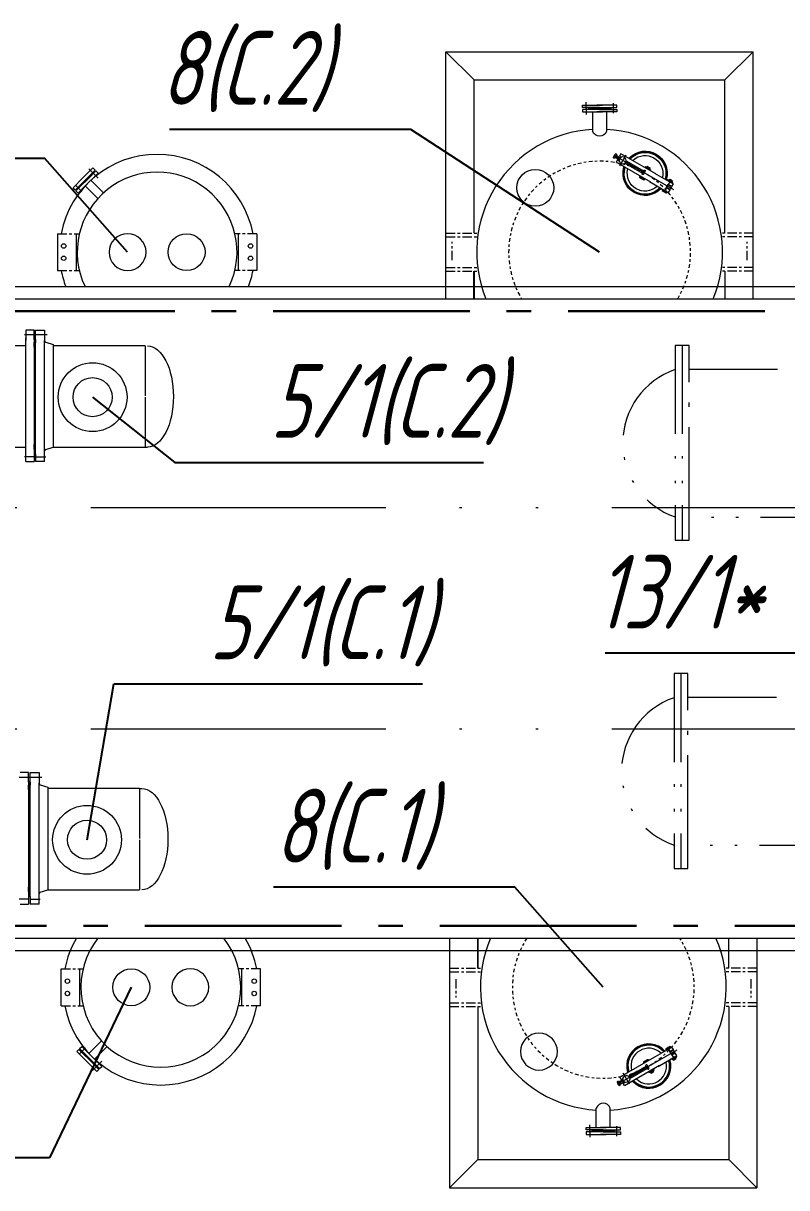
# Model space of a CAD drawing. Header units: millimetres. Extents: x -14296 to 10264, y -13087 to -5602.
# Drawn here: x -1518.75 to -1487.7, y -12945.03 to -12897.67 of the extents above; entities that cross this region are included whole.
import ezdxf
from ezdxf import colors
from ezdxf.entities.mleader import LeaderData, LeaderLine
from ezdxf.math import Vec2, Vec3

# ---------------------------------------------------------------- set-up
doc = ezdxf.new("R2010")
doc.units = ezdxf.units.MM
for name, pattern in [('ACAD_ISO12W100', [21, 12, -3, 0, -3, 0, -3]), ('CENTER2', [1.125, 0.75, -0.125, 0.125, -0.125]), ('gost6', [12, 8, -1.5, 1, -1.5]), ('K5LT_BASIC', [0])]:
    doc.linetypes.add(name, pattern=pattern)
for name, color, linetype, lineweight in [('Заземление (Сущ)', 6, 'gost6', 25), ('Линия выноска', 137, 'Continuous', 25), ('Строительный', 251, 'Continuous', 13), ('Технологическое', 156, 'Continuous', 18)]:
    doc.layers.add(name, color=color, linetype=linetype, lineweight=lineweight)
doc.layers.add('орудован', color=7, linetype='Continuous')
doc.styles.add('Simplex', font='simplex.shx', dxfattribs={"width": 0.7, "oblique": 15})
doc.linetypes.add('ограждение1', pattern='A,0.25,-0.1,[133,ltypeshp.shx,S=0.1,R=0,X=-0.1,Y=0],-0.1,1', length=1.45)

# ---------------------------------------------------------------- blocks, each defined once
blk = doc.blocks.new('A$C6D8F15C8')
at = {"linetype": 'Continuous'}
blk.add_circle((0, 0), 1.5, dxfattribs=at)
blk = doc.blocks.new('_None')

msp = doc.modelspace()

# ---------------------------------------------------------------- linework, layer by layer
at = {"layer": 'Заземление (Сущ)', "lineweight": 30}
for p, q in [((-1544.59225, -12909.37681), (-1440.97736, -12909.37681)), ((-1597.80741, -12934.37681), (-1440.97736, -12934.37681))]:
    msp.add_line(p, q, dxfattribs=at)
at = {"layer": 'орудован', "color": 4}
msp.add_line((-1500.40741, -12908.87681), (-1500.40741, -12907.75304), dxfattribs=at)
at = {"layer": 'Строительный'}
for p, q in [((-1501.55741, -12908.87681), (-1501.55741, -12898.82804)), ((-1501.55741, -12898.82804), (-1489.05741, -12898.82804)), ((-1501.55741, -12898.82804), (-1500.40741, -12899.97804)), ((-1490.20741, -12899.97804), (-1489.05741, -12898.82804)), ((-1489.05741, -12908.87681), (-1489.05741, -12898.82804)), ((-1500.40741, -12906.20304), (-1500.40741, -12899.97804)), ((-1500.40741, -12899.97804), (-1490.20741, -12899.97804)), ((-1490.20741, -12906.20304), (-1490.20741, -12899.97804)), ((-1500.40741, -12907.75304), (-1500.40741, -12908.87681)), ((-1490.20741, -12907.75304), (-1490.20741, -12908.87681)), ((-1501.40767, -12934.87681), (-1501.40767, -12945.02681)), ((-1500.25767, -12934.87681), (-1500.25767, -12936.10181)), ((-1500.25767, -12936.10181), (-1500.25767, -12934.87681)), ((-1490.05767, -12936.10181), (-1490.05767, -12934.87681)), ((-1488.90767, -12934.87681), (-1488.90767, -12945.02681)), ((-1500.25767, -12937.65181), (-1500.25767, -12943.87681)), ((-1490.05767, -12937.65181), (-1490.05767, -12943.87681)), ((-1501.40767, -12945.02681), (-1500.25767, -12943.87681)), ((-1500.25767, -12943.87681), (-1490.05767, -12943.87681)), ((-1490.05767, -12943.87681), (-1488.90767, -12945.02681)), ((-1501.40767, -12945.02681), (-1488.90767, -12945.02681))]:
    msp.add_line(p, q, dxfattribs=at)
at = {"layer": 'Строительный', "linetype": 'ограждение1', "ltscale": 3}
for p, q in [((-1545.59225, -12908.37681), (-1455.80741, -12908.37681)), ((-1597.30741, -12935.37681), (-1455.80741, -12935.37681))]:
    msp.add_line(p, q, dxfattribs=at)
at = {"layer": 'Строительный', "ltscale": 0.3}
for p, q in [((-1545.09225, -12908.87681), (-1456.30741, -12908.87681)), ((-1597.30741, -12934.87681), (-1456.30741, -12934.87681))]:
    msp.add_line(p, q, dxfattribs=at)
at = {"layer": 'Строительный', "color": 0, "linetype": 'ACAD_ISO12W100'}
for p, q in [((-1419.20741, -12917.37681), (-1779.40741, -12917.37681)), ((-1419.20741, -12926.37681), (-1779.40741, -12926.37681))]:
    msp.add_line(p, q, dxfattribs=at)
at = {"layer": 'Технологическое', "ltscale": 0.3}
for p, q in [((-1516.32249, -12903.96296), (-1515.9159, -12903.55637)), ((-1516.09066, -12903.59375), (-1515.71199, -12903.97241)), ((-1516.03611, -12903.84629), (-1515.83105, -12903.64123)), ((-1515.94419, -12903.82507), (-1515.79569, -12903.67658)), ((-1515.83105, -12903.64123), (-1515.9159, -12903.55637)), ((-1515.79569, -12903.67658), (-1515.71084, -12903.76143)), ((-1516.32249, -12903.96296), (-1516.72907, -12904.36955)), ((-1516.03611, -12903.84629), (-1516.64422, -12904.4544)), ((-1515.94764, -12903.82852), (-1516.60887, -12904.48975)), ((-1516.0149, -12903.8675), (-1516.45684, -12904.30944)), ((-1516.23056, -12904.28116), (-1515.71084, -12903.76143)), ((-1516.0149, -12903.8675), (-1516.03611, -12903.84629)), ((-1516.0149, -12903.8675), (-1515.97601, -12903.82861)), ((-1515.48958, -12904.56959), (-1516.00429, -12904.05488)), ((-1515.94764, -12903.82852), (-1515.97601, -12903.82861)), ((-1515.94764, -12903.82852), (-1515.94419, -12903.82507)), ((-1516.64422, -12904.4544), (-1516.72907, -12904.36955)), ((-1516.63199, -12904.2545), (-1516.37435, -12904.51214)), ((-1516.60887, -12904.48975), (-1516.52401, -12904.57461)), ((-1516.23056, -12904.28116), (-1516.52401, -12904.57461)), ((-1516.45692, -12904.33781), (-1516.45684, -12904.30944)), ((-1516.41795, -12904.27055), (-1516.43916, -12904.24934)), ((-1515.71585, -12904.79587), (-1516.23056, -12904.28116)), ((-1515.56612, -12939.05898), (-1516.08083, -12939.57369)), ((-1516.49448, -12939.40045), (-1516.57934, -12939.4853)), ((-1516.17275, -12939.89189), (-1516.57934, -12939.4853)), ((-1515.88637, -12940.00856), (-1516.49448, -12939.40045)), ((-1516.48225, -12939.60035), (-1516.22461, -12939.34271)), ((-1516.45913, -12939.3651), (-1516.37428, -12939.28024)), ((-1515.7979, -12940.02633), (-1516.45913, -12939.3651)), ((-1516.08083, -12939.57369), (-1516.37428, -12939.28024)), ((-1516.30719, -12939.51704), (-1516.3071, -12939.54541)), ((-1515.86516, -12939.98735), (-1516.3071, -12939.54541)), ((-1516.26821, -12939.5843), (-1516.28942, -12939.60551)), ((-1516.08083, -12939.57369), (-1515.5611, -12940.09342)), ((-1515.33984, -12939.28526), (-1515.85455, -12939.79997)), ((-1516.17275, -12939.89189), (-1515.76616, -12940.29848)), ((-1515.94092, -12940.2611), (-1515.56226, -12939.88244)), ((-1515.86516, -12939.98735), (-1515.88637, -12940.00856)), ((-1515.88637, -12940.00856), (-1515.68131, -12940.21362)), ((-1515.86516, -12939.98735), (-1515.82627, -12940.02624)), ((-1515.7979, -12940.02633), (-1515.82627, -12940.02624)), ((-1515.7979, -12940.02633), (-1515.79445, -12940.02978)), ((-1515.79445, -12940.02978), (-1515.64596, -12940.17827)), ((-1515.64596, -12940.17827), (-1515.5611, -12940.09342)), ((-1515.68131, -12940.21362), (-1515.76616, -12940.29848))]:
    msp.add_line(p, q, dxfattribs=at)
at = {"layer": 'Технологическое', "linetype": 'CENTER2', "ltscale": 0.5}
for p, q in [((-1517.35741, -12906.22804), (-1516.46968, -12906.22804)), ((-1509.25741, -12906.22804), (-1510.14513, -12906.22804)), ((-1501.55741, -12907.75304), (-1501.55741, -12906.20304)), ((-1501.55741, -12906.20304), (-1500.24698, -12906.20304)), ((-1501.55741, -12906.35304), (-1500.24698, -12906.35304)), ((-1501.30741, -12907.30434), (-1501.30741, -12906.56325)), ((-1489.05741, -12906.20304), (-1490.36783, -12906.20304)), ((-1489.05741, -12906.35304), (-1490.36783, -12906.35304)), ((-1489.30741, -12907.30434), (-1489.30741, -12906.56325)), ((-1489.05741, -12907.75304), (-1489.05741, -12906.20304)), ((-1517.35741, -12907.72804), (-1516.46968, -12907.72804)), ((-1509.25741, -12907.72804), (-1510.14513, -12907.72804)), ((-1501.55741, -12907.60304), (-1500.24698, -12907.60304)), ((-1501.55741, -12907.75304), (-1500.24698, -12907.75304)), ((-1489.05741, -12907.60304), (-1490.36783, -12907.60304)), ((-1489.05741, -12907.75304), (-1490.36783, -12907.75304)), ((-1517.20767, -12936.12681), (-1516.31995, -12936.12681)), ((-1509.10767, -12936.12681), (-1509.99539, -12936.12681)), ((-1501.40767, -12936.10181), (-1501.40767, -12937.65181)), ((-1501.40767, -12936.10181), (-1500.09724, -12936.10181)), ((-1501.40767, -12936.25181), (-1500.09724, -12936.25181)), ((-1488.90767, -12936.10181), (-1490.2181, -12936.10181)), ((-1488.90767, -12936.25181), (-1490.2181, -12936.25181)), ((-1488.90767, -12936.10181), (-1488.90767, -12937.65181)), ((-1501.15767, -12936.55051), (-1501.15767, -12937.29161)), ((-1489.15767, -12936.55051), (-1489.15767, -12937.29161)), ((-1517.20767, -12937.62681), (-1516.31995, -12937.62681)), ((-1509.10767, -12937.62681), (-1509.99539, -12937.62681)), ((-1501.40767, -12937.50181), (-1500.09724, -12937.50181)), ((-1501.40767, -12937.65181), (-1500.09724, -12937.65181)), ((-1488.90767, -12937.50181), (-1490.2181, -12937.50181)), ((-1488.90767, -12937.65181), (-1490.2181, -12937.65181))]:
    msp.add_line(p, q, dxfattribs=at)
at = {"layer": 'Технологическое'}
for p, q in [((-1517.35741, -12906.22804), (-1517.35741, -12907.72804)), ((-1516.60008, -12906.22804), (-1516.60008, -12907.72804)), ((-1510.01474, -12906.22804), (-1510.01474, -12907.72804)), ((-1509.25741, -12906.22804), (-1509.25741, -12907.72804)), ((-1517.20767, -12937.62681), (-1517.20767, -12936.12681)), ((-1516.45034, -12937.62681), (-1516.45034, -12936.12681)), ((-1509.865, -12937.62681), (-1509.865, -12936.12681)), ((-1509.10767, -12937.62681), (-1509.10767, -12936.12681))]:
    msp.add_line(p, q, dxfattribs=at)
at = {"layer": 'Технологическое', "linetype": 'K5LT_BASIC'}
for p, q in [((-1517.77498, -12910.34681), (-1518.69574, -12910.34681)), ((-1518.31248, -12910.14681), (-1518.65248, -12910.14681)), ((-1518.65248, -12910.14681), (-1518.65248, -12910.57043)), ((-1518.31248, -12910.53681), (-1518.31248, -12910.14681)), ((-1518.25248, -12910.14681), (-1517.88248, -12910.14681)), ((-1518.25248, -12910.46181), (-1518.25248, -12910.14681)), ((-1517.88248, -12910.14681), (-1517.88248, -12910.57043)), ((-1518.65248, -12910.79181), (-1537.91264, -12910.79181)), ((-1518.65248, -12915.49681), (-1518.65248, -12910.46181)), ((-1518.28248, -12910.53681), (-1518.31248, -12910.53681)), ((-1518.31248, -12910.53681), (-1518.31248, -12915.49681)), ((-1518.31248, -12910.83728), (-1518.31248, -12910.65681)), ((-1518.28248, -12910.65681), (-1518.31248, -12910.65681)), ((-1518.28248, -12910.49181), (-1518.25248, -12910.46181)), ((-1518.28248, -12910.65681), (-1518.28248, -12910.49181)), ((-1518.28248, -12912.82181), (-1518.28248, -12910.65681)), ((-1518.25248, -12915.18181), (-1518.25248, -12910.46181)), ((-1518.25248, -12910.83728), (-1518.25248, -12910.53681)), ((-1518.25248, -12910.53681), (-1518.25248, -12910.66281)), ((-1517.88248, -12915.49681), (-1517.88248, -12910.57043)), ((-1517.83347, -12910.63721), (-1517.53248, -12910.73181)), ((-1517.53248, -12910.73181), (-1517.53248, -12914.91181)), ((-1517.53248, -12910.76181), (-1517.53248, -12914.88181)), ((-1513.79248, -12910.79181), (-1517.53248, -12910.79181)), ((-1517.53248, -12910.79181), (-1517.53248, -12912.82681)), ((-1513.79248, -12910.79181), (-1513.79248, -12912.82681)), ((-1518.28248, -12910.83728), (-1518.31248, -12910.83728)), ((-1518.28248, -12912.82181), (-1518.28248, -12915.15181)), ((-1517.53248, -12912.87681), (-1517.53248, -12914.91181)), ((-1513.79248, -12912.87681), (-1513.79248, -12914.91181)), ((-1537.91264, -12914.91181), (-1518.65248, -12914.91181)), ((-1518.31248, -12914.98681), (-1518.31248, -12914.80634)), ((-1517.83347, -12915.00641), (-1517.53248, -12914.91181)), ((-1517.53248, -12914.91181), (-1513.79248, -12914.91181)), ((-1513.79248, -12914.91181), (-1513.70248, -12914.91181)), ((-1518.28169, -12915.29681), (-1518.69574, -12915.29681)), ((-1518.65248, -12915.49681), (-1518.31248, -12915.49681)), ((-1518.31248, -12915.10681), (-1518.28248, -12915.10681)), ((-1518.28248, -12915.15181), (-1518.25248, -12915.18181)), ((-1518.25327, -12915.29681), (-1517.83922, -12915.29681)), ((-1518.25248, -12915.18181), (-1518.25248, -12915.49681)), ((-1517.88248, -12915.49681), (-1518.25248, -12915.49681)), ((-1517.99991, -12928.34681), (-1518.92066, -12928.34681)), ((-1518.53741, -12928.14681), (-1518.87741, -12928.14681)), ((-1518.53741, -12928.53681), (-1518.53741, -12928.14681)), ((-1518.47741, -12928.14681), (-1518.10741, -12928.14681)), ((-1518.47741, -12928.46181), (-1518.47741, -12928.14681)), ((-1518.10741, -12928.14681), (-1518.10741, -12928.57043)), ((-1518.50741, -12928.53681), (-1518.53741, -12928.53681)), ((-1518.53741, -12928.53681), (-1518.53741, -12933.49681)), ((-1518.53741, -12928.83728), (-1518.53741, -12928.65681)), ((-1518.50741, -12928.65681), (-1518.53741, -12928.65681)), ((-1518.50741, -12928.49181), (-1518.47741, -12928.46181)), ((-1518.50741, -12928.65681), (-1518.50741, -12928.49181)), ((-1518.50741, -12930.82181), (-1518.50741, -12928.65681)), ((-1518.47741, -12933.18181), (-1518.47741, -12928.46181)), ((-1518.47741, -12928.83728), (-1518.47741, -12928.53681)), ((-1518.47741, -12928.53681), (-1518.47741, -12928.66281)), ((-1518.10741, -12933.49681), (-1518.10741, -12928.57043)), ((-1518.05839, -12928.63721), (-1517.75741, -12928.73181)), ((-1517.75741, -12928.73181), (-1517.75741, -12932.91181)), ((-1517.75741, -12928.76181), (-1517.75741, -12932.88181)), ((-1514.01741, -12928.79181), (-1517.75741, -12928.79181)), ((-1517.75741, -12928.79181), (-1517.75741, -12930.82681)), ((-1514.01741, -12928.79181), (-1513.92741, -12928.79181)), ((-1514.01741, -12928.79181), (-1514.01741, -12930.82681)), ((-1518.50741, -12928.83728), (-1518.53741, -12928.83728)), ((-1518.50741, -12930.82181), (-1518.50741, -12933.15181)), ((-1517.75741, -12930.87681), (-1517.75741, -12932.91181)), ((-1514.01741, -12930.87681), (-1514.01741, -12932.91181)), ((-1518.53741, -12932.98681), (-1518.53741, -12932.80634)), ((-1518.05839, -12933.00641), (-1517.75741, -12932.91181)), ((-1517.75741, -12932.91181), (-1514.01741, -12932.91181)), ((-1518.50662, -12933.29681), (-1518.92066, -12933.29681)), ((-1518.87741, -12933.49681), (-1518.53741, -12933.49681)), ((-1518.53741, -12933.10681), (-1518.50741, -12933.10681)), ((-1518.50741, -12933.15181), (-1518.47741, -12933.18181)), ((-1518.4782, -12933.29681), (-1518.06415, -12933.29681)), ((-1518.47741, -12933.18181), (-1518.47741, -12933.49681)), ((-1518.10741, -12933.49681), (-1518.47741, -12933.49681))]:
    msp.add_line(p, q, dxfattribs=at)
at = {"layer": 'Технологическое', "linetype": 'ACAD_ISO12W100', "ltscale": 0.3}
for p, q in [((-1491.94999, -12910.77334), (-1491.94999, -12918.69453)), ((-1491.99781, -12924.12063), (-1491.99781, -12932.04182))]:
    msp.add_line(p, q, dxfattribs=at)
at = {"layer": 'Технологическое', "linetype": 'Continuous'}
for points in [[(-1496.00801, -12901.09537), (-1496.00801, -12900.99706), (-1495.19658, -12900.99706)], [(-1495.30741, -12901.09537), (-1496.00801, -12901.09537)], [(-1496.00801, -12901.17689), (-1496.00801, -12901.27517), (-1495.4308, -12901.27517)], [(-1495.30741, -12901.17689), (-1496.00801, -12901.17689)], [(-1496.00801, -12901.27517), (-1495.19658, -12901.27517)], [(-1495.85743, -12901.19362), (-1495.85743, -12900.88624)], [(-1495.85743, -12901.07862), (-1495.85743, -12901.38602)], [(-1495.78843, -12901.09537), (-1495.75913, -12901.12673), (-1495.2154, -12901.12673)], [(-1495.78843, -12901.17689), (-1495.75913, -12901.14555)], [(-1495.75913, -12901.12673), (-1495.75913, -12901.14555)], [(-1494.8578, -12901.14555), (-1495.75913, -12901.14555)], [(-1495.59394, -12901.27517), (-1495.59394, -12902.05941)], [(-1494.60891, -12901.09537), (-1494.60891, -12900.99706), (-1495.42035, -12900.99706)], [(-1494.60891, -12901.27517), (-1495.42035, -12901.27517)], [(-1494.82853, -12901.09537), (-1494.8578, -12901.12673), (-1495.40152, -12901.12673)], [(-1495.30741, -12901.09537), (-1494.60891, -12901.09537)], [(-1495.30741, -12901.17689), (-1494.60891, -12901.17689)], [(-1494.60891, -12901.17689), (-1494.60891, -12901.27517), (-1495.18613, -12901.27517)], [(-1495.02302, -12901.27517), (-1495.02302, -12902.05941)], [(-1494.8578, -12901.12673), (-1494.8578, -12901.14555)], [(-1494.82853, -12901.17689), (-1494.8578, -12901.14555)], [(-1494.75742, -12900.92386), (-1494.75742, -12901.33373)], [(-1495.30741, -12902.26645), (-1495.30741, -12902.26854)], [(-1494.61991, -12903.02233), (-1494.6889, -12903.14362), (-1494.69935, -12903.15404), (-1494.71399, -12903.15822), (-1494.73073, -12903.15404), (-1494.74118, -12903.14362), (-1494.74537, -12903.12898), (-1494.74118, -12903.11431)], [(-1494.74118, -12903.11431), (-1494.67008, -12902.99305)], [(-1494.73073, -12903.03906), (-1492.30899, -12904.43605)], [(-1494.50486, -12903.22727), (-1494.67845, -12903.12689)], [(-1494.67845, -12903.12689), (-1494.50486, -12903.22727)], [(-1494.67008, -12902.99305), (-1494.65963, -12902.98049), (-1494.64499, -12902.97632), (-1494.63036, -12902.98049), (-1494.61991, -12902.99305), (-1494.61572, -12903.00766), (-1494.61991, -12903.02233)], [(-1494.58434, -12903.22727), (-1494.64081, -12903.32135)], [(-1494.62825, -12903.03906), (-1494.45469, -12903.13943)], [(-1494.58434, -12903.22727), (-1494.50486, -12903.27326)], [(-1494.24344, -12903.03487), (-1494.50278, -12903.48239)], [(-1494.44005, -12902.97423), (-1494.49441, -12903.07042)], [(-1494.49441, -12903.07042), (-1494.41496, -12903.11641)], [(-1493.02631, -12903.79189), (-1494.44005, -12902.97423)], [(-1493.22499, -12904.13908), (-1494.64081, -12903.32135)], [(-1494.27901, -12903.35694), (-1493.57007, -12903.76682)], [(-1493.9193, -12903.56397), (-1494.27901, -12903.35694)], [(-1494.22881, -12903.27116), (-1493.51986, -12903.67896)], [(-1493.45921, -12903.69152), (-1493.52824, -12903.81284), (-1493.53869, -12903.82539), (-1493.55332, -12903.82748), (-1493.57007, -12903.82539), (-1493.58052, -12903.81284), (-1493.58471, -12903.79819), (-1493.58052, -12903.78352)], [(-1493.58052, -12903.78352), (-1493.50941, -12903.66226)], [(-1493.52824, -12903.81284), (-1493.45921, -12903.69152)], [(-1493.50941, -12903.66226), (-1493.49896, -12903.65181), (-1493.48433, -12903.64759), (-1493.46969, -12903.65181), (-1493.45921, -12903.66226), (-1493.45505, -12903.67686), (-1493.45921, -12903.69152)], [(-1493.45505, -12903.52001), (-1493.4655, -12903.53678)], [(-1493.45505, -12903.52001), (-1493.45087, -12903.51169)], [(-1493.23963, -12903.64553), (-1493.45505, -12903.52001)], [(-1493.38814, -12903.54724), (-1493.45087, -12903.51169), (-1493.23544, -12903.63714)], [(-1493.37765, -12903.49496), (-1493.40277, -12903.53884)], [(-1493.36513, -12903.49287), (-1493.37765, -12903.49496), (-1493.25637, -12903.56607)], [(-1493.3672, -12903.53678), (-1493.29821, -12903.57648)], [(-1493.36513, -12903.49287), (-1493.26056, -12903.55143)], [(-1493.31492, -12903.57858), (-1493.36094, -12903.55143), (-1493.36513, -12903.54515), (-1493.36513, -12903.53884), (-1493.35883, -12903.53467), (-1493.35049, -12903.53467), (-1493.30447, -12903.56188), (-1493.30028, -12903.56816), (-1493.30028, -12903.57439), (-1493.30655, -12903.58067), (-1493.31492, -12903.57858)], [(-1493.28146, -12903.60998), (-1493.25637, -12903.56607), (-1493.26056, -12903.55143)], [(-1493.23544, -12903.63714), (-1493.25008, -12903.66226)], [(-1493.67671, -12903.90065), (-1493.66626, -12903.8839)], [(-1493.45921, -12904.02614), (-1493.67671, -12903.90065)], [(-1493.66626, -12903.95293), (-1493.66834, -12903.94037), (-1493.6537, -12903.91322)], [(-1493.60353, -12903.97805), (-1493.66834, -12903.94037), (-1493.49685, -12904.04075)], [(-1493.66626, -12903.95293), (-1493.50941, -12904.04284)], [(-1493.50941, -12904.04284), (-1493.49685, -12904.04075), (-1493.48014, -12904.01357)], [(-1493.45921, -12904.02614), (-1493.44876, -12904.00938)], [(-1493.27727, -12904.10978), (-1492.51812, -12904.54689)], [(-1493.07652, -12903.76265), (-1492.31948, -12904.19969)], [(-1492.39058, -12904.02407), (-1492.69172, -12904.54897)], [(-1492.54743, -12904.04493), (-1492.55577, -12904.06379)], [(-1492.34038, -12904.18718), (-1492.32574, -12904.16206), (-1492.54113, -12904.03661), (-1492.54743, -12904.04493)], [(-1492.32993, -12904.17041), (-1492.54743, -12904.04493)], [(-1492.46795, -12904.02197), (-1492.49304, -12904.06379)], [(-1492.45539, -12904.01779), (-1492.46795, -12904.02197), (-1492.34875, -12904.09099)], [(-1492.45958, -12904.06166), (-1492.38847, -12904.1014)], [(-1492.45539, -12904.01779), (-1492.35083, -12904.07635)], [(-1492.40522, -12904.1035), (-1492.4512, -12904.07635), (-1492.45539, -12904.07216), (-1492.45539, -12904.06379), (-1492.44913, -12904.0596), (-1492.44075, -12904.0596), (-1492.39477, -12904.0868), (-1492.39058, -12904.09303), (-1492.39058, -12904.1014), (-1492.39684, -12904.10559), (-1492.40522, -12904.1035)], [(-1492.37176, -12904.1349), (-1492.34875, -12904.09099), (-1492.35083, -12904.07635)], [(-1492.32993, -12904.17041), (-1492.34038, -12904.18718)], [(-1492.76701, -12904.42558), (-1492.75656, -12904.40882)], [(-1492.54951, -12904.55106), (-1492.76701, -12904.42558)], [(-1492.744, -12904.43814), (-1492.76075, -12904.46529)], [(-1492.58715, -12904.56566), (-1492.76075, -12904.46529), (-1492.75656, -12904.47786)], [(-1492.75656, -12904.47786), (-1492.59971, -12904.56776)], [(-1492.59971, -12904.56776), (-1492.58715, -12904.56566), (-1492.57252, -12904.53852)], [(-1492.53279, -12904.25406), (-1492.5265, -12904.24155), (-1492.5976, -12904.36281), (-1492.51605, -12904.22482)], [(-1492.4575, -12904.44233), (-1492.5976, -12904.36281)], [(-1492.38847, -12904.32102), (-1492.44913, -12904.42558), (-1492.58715, -12904.34612)], [(-1492.54951, -12904.55106), (-1492.53906, -12904.53433)], [(-1492.38847, -12904.32102), (-1492.5265, -12904.24155)], [(-1492.52231, -12904.2332), (-1492.42612, -12904.28756), (-1492.42193, -12904.2792)], [(-1492.51812, -12904.38586), (-1492.52231, -12904.39421)], [(-1492.4575, -12904.44233), (-1492.51812, -12904.54689)], [(-1492.37802, -12904.30425), (-1492.51605, -12904.22482)], [(-1492.49722, -12904.40882), (-1492.50141, -12904.41719)], [(-1492.45331, -12904.27292), (-1492.4575, -12904.28129)], [(-1492.31948, -12904.19969), (-1492.37802, -12904.30425)], [(-1494.581, -12940.8158), (-1492.15926, -12939.4188)], [(-1493.12754, -12939.74508), (-1492.36839, -12939.30796)], [(-1492.92678, -12940.0922), (-1492.16974, -12939.65516)], [(-1492.39977, -12939.30379), (-1492.61727, -12939.42927)], [(-1492.61727, -12939.42927), (-1492.60682, -12939.44603)], [(-1492.43741, -12939.28919), (-1492.61101, -12939.38957), (-1492.60682, -12939.37699)], [(-1492.59426, -12939.41671), (-1492.61101, -12939.38957)], [(-1492.60682, -12939.37699), (-1492.44997, -12939.28709)], [(-1492.24084, -12939.83078), (-1492.54198, -12939.30588)], [(-1492.44997, -12939.28709), (-1492.43741, -12939.28919), (-1492.42278, -12939.31633)], [(-1492.30776, -12939.41252), (-1492.44786, -12939.49204)], [(-1492.38306, -12939.60079), (-1492.37676, -12939.6133), (-1492.44786, -12939.49204), (-1492.36631, -12939.63003)], [(-1492.23873, -12939.53384), (-1492.29939, -12939.42927), (-1492.43741, -12939.50873)], [(-1492.39977, -12939.30379), (-1492.38932, -12939.32052)], [(-1492.19064, -12939.66767), (-1492.176, -12939.69279), (-1492.39139, -12939.81824), (-1492.39769, -12939.80992)], [(-1492.18019, -12939.68444), (-1492.39769, -12939.80992)], [(-1492.23873, -12939.53384), (-1492.37676, -12939.6133)], [(-1492.36839, -12939.46899), (-1492.37257, -12939.46064)], [(-1492.37257, -12939.62165), (-1492.27638, -12939.5673), (-1492.27219, -12939.57565)], [(-1492.30776, -12939.41252), (-1492.36839, -12939.30796)], [(-1492.22828, -12939.5506), (-1492.36631, -12939.63003)], [(-1492.34749, -12939.44603), (-1492.35167, -12939.43766)], [(-1492.30358, -12939.58193), (-1492.30776, -12939.57356)], [(-1492.16974, -12939.65516), (-1492.22828, -12939.5506)], [(-1492.18019, -12939.68444), (-1492.19064, -12939.66767)], [(-1493.07525, -12939.71577), (-1494.49107, -12940.5335)], [(-1492.87657, -12940.06296), (-1494.29031, -12940.88062)], [(-1494.12928, -12940.49791), (-1493.42033, -12940.08803)], [(-1494.07907, -12940.58369), (-1493.37013, -12940.1759)], [(-1493.30947, -12939.82871), (-1493.52697, -12939.95421)], [(-1493.52697, -12939.95421), (-1493.51652, -12939.97095)], [(-1493.45379, -12939.8768), (-1493.5186, -12939.91448), (-1493.34712, -12939.81411)], [(-1493.51652, -12939.90192), (-1493.5186, -12939.91448), (-1493.50396, -12939.94163)], [(-1493.51652, -12939.90192), (-1493.35968, -12939.81201)], [(-1493.30947, -12940.16334), (-1493.3785, -12940.04201), (-1493.38895, -12940.02946), (-1493.40359, -12940.02737), (-1493.42033, -12940.02946), (-1493.43078, -12940.04201), (-1493.43497, -12940.05666), (-1493.43078, -12940.07133)], [(-1493.43078, -12940.07133), (-1493.35968, -12940.19259)], [(-1493.3785, -12940.04201), (-1493.30947, -12940.16334)], [(-1493.35968, -12939.81201), (-1493.34712, -12939.81411), (-1493.3304, -12939.84128)], [(-1493.35968, -12940.19259), (-1493.34923, -12940.20304), (-1493.33459, -12940.20726), (-1493.31995, -12940.20304), (-1493.30947, -12940.19259), (-1493.30532, -12940.17799), (-1493.30947, -12940.16334)], [(-1493.30947, -12939.82871), (-1493.29902, -12939.84547)], [(-1492.39769, -12939.80992), (-1492.40603, -12939.79106)], [(-1492.31821, -12939.83288), (-1492.3433, -12939.79106)], [(-1492.30565, -12939.83706), (-1492.31821, -12939.83288), (-1492.19901, -12939.76387)], [(-1492.30984, -12939.79319), (-1492.23873, -12939.75345)], [(-1492.25548, -12939.75136), (-1492.30147, -12939.7785), (-1492.30565, -12939.78269), (-1492.30565, -12939.79106), (-1492.29939, -12939.79525), (-1492.29102, -12939.79525), (-1492.24503, -12939.76805), (-1492.24084, -12939.76182), (-1492.24084, -12939.75345), (-1492.24711, -12939.74926), (-1492.25548, -12939.75136)], [(-1492.30565, -12939.83706), (-1492.20109, -12939.7785)], [(-1492.22202, -12939.71996), (-1492.19901, -12939.76387), (-1492.20109, -12939.7785)], [(-1494.35512, -12940.62758), (-1494.52871, -12940.72796)], [(-1494.52871, -12940.72796), (-1494.35512, -12940.62758)], [(-1494.4346, -12940.62758), (-1494.49107, -12940.5335)], [(-1494.4346, -12940.62758), (-1494.35512, -12940.5816)], [(-1494.09371, -12940.81998), (-1494.35304, -12940.37247)], [(-1493.76956, -12940.29088), (-1494.12928, -12940.49791)], [(-1493.30532, -12940.33484), (-1493.31577, -12940.31807)], [(-1493.08989, -12940.20932), (-1493.30532, -12940.33484)], [(-1493.30532, -12940.33484), (-1493.30113, -12940.34316)], [(-1493.2384, -12940.30761), (-1493.30113, -12940.34316), (-1493.0857, -12940.21771)], [(-1493.22791, -12940.35989), (-1493.25304, -12940.31601)], [(-1493.21539, -12940.36198), (-1493.22791, -12940.35989), (-1493.10664, -12940.28878)], [(-1493.21747, -12940.31807), (-1493.14847, -12940.27837)], [(-1493.16518, -12940.27627), (-1493.2112, -12940.30342), (-1493.21539, -12940.3097), (-1493.21539, -12940.31601), (-1493.20909, -12940.32018), (-1493.20075, -12940.32018), (-1493.15473, -12940.29297), (-1493.15055, -12940.28669), (-1493.15055, -12940.28046), (-1493.15681, -12940.27418), (-1493.16518, -12940.27627)], [(-1493.21539, -12940.36198), (-1493.11082, -12940.30342)], [(-1493.13172, -12940.24487), (-1493.10664, -12940.28878), (-1493.11082, -12940.30342)], [(-1493.0857, -12940.21771), (-1493.10034, -12940.19259)], [(-1494.47017, -12940.83252), (-1494.53916, -12940.71123), (-1494.54961, -12940.70081), (-1494.56425, -12940.69663), (-1494.581, -12940.70081), (-1494.59145, -12940.71123), (-1494.59563, -12940.72587), (-1494.59145, -12940.74054)], [(-1494.59145, -12940.74054), (-1494.52034, -12940.8618)], [(-1494.52034, -12940.8618), (-1494.50989, -12940.87436), (-1494.49525, -12940.87853), (-1494.48062, -12940.87436), (-1494.47017, -12940.8618), (-1494.46598, -12940.8472), (-1494.47017, -12940.83252)], [(-1494.47851, -12940.8158), (-1494.30495, -12940.71542)], [(-1494.34467, -12940.78443), (-1494.26523, -12940.73844)], [(-1494.29031, -12940.88062), (-1494.34467, -12940.78443)], [(-1495.15767, -12941.58841), (-1495.15767, -12941.58631)], [(-1495.4442, -12942.57968), (-1495.4442, -12941.79544)], [(-1494.87328, -12942.57968), (-1494.87328, -12941.79544)], [(-1495.70769, -12942.77623), (-1495.70769, -12942.46883)], [(-1494.60768, -12942.93099), (-1494.60768, -12942.52112)], [(-1495.85828, -12942.57968), (-1495.04684, -12942.57968)], [(-1495.85828, -12942.67796), (-1495.85828, -12942.57968), (-1495.28106, -12942.57968)], [(-1495.15767, -12942.67796), (-1495.85828, -12942.67796)], [(-1495.85828, -12942.75949), (-1495.85828, -12942.85779), (-1495.04684, -12942.85779)], [(-1495.15767, -12942.75949), (-1495.85828, -12942.75949)], [(-1495.70769, -12942.66124), (-1495.70769, -12942.96862)], [(-1495.6387, -12942.67796), (-1495.60939, -12942.7093)], [(-1495.6387, -12942.75949), (-1495.60939, -12942.72812), (-1495.06566, -12942.72812)], [(-1494.70806, -12942.7093), (-1495.60939, -12942.7093)], [(-1495.60939, -12942.72812), (-1495.60939, -12942.7093)], [(-1494.45917, -12942.57968), (-1495.27061, -12942.57968)], [(-1494.45917, -12942.75949), (-1494.45917, -12942.85779), (-1495.27061, -12942.85779)], [(-1494.67879, -12942.75949), (-1494.70806, -12942.72812), (-1495.25179, -12942.72812)], [(-1495.15767, -12942.67796), (-1494.45917, -12942.67796)], [(-1495.15767, -12942.75949), (-1494.45917, -12942.75949)], [(-1494.45917, -12942.67796), (-1494.45917, -12942.57968), (-1495.03639, -12942.57968)], [(-1494.67879, -12942.67796), (-1494.70806, -12942.7093)], [(-1494.70806, -12942.72812), (-1494.70806, -12942.7093)]]:
    msp.add_lwpolyline(points, dxfattribs=at)
at = {"layer": 'Технологическое', "linetype": 'ACAD_ISO12W100', "ltscale": 0.3}
for points in [[(-1491.66621, -12910.77334), (-1492.23377, -12910.77334), (-1492.23377, -12918.69453), (-1491.66621, -12918.69453)], [(-1491.71403, -12924.12063), (-1492.28159, -12924.12063), (-1492.28159, -12932.04182), (-1491.71403, -12932.04182)]]:
    msp.add_lwpolyline(points, close=True, dxfattribs=at)
for points in [[(-1472.16156, -12917.76511), (-1491.66621, -12917.76511), (-1491.66621, -12911.73441), (-1472.16156, -12911.73441)], [(-1472.20938, -12931.1124), (-1491.71403, -12931.1124), (-1491.71403, -12925.0817), (-1472.20938, -12925.0817)]]:
    msp.add_lwpolyline(points, dxfattribs=at)
at = {"layer": 'Технологическое'}
for centre, radius in [((-1497.9237, -12904.36175), 0.75), ((-1517.10741, -12906.72804), 0.09), ((-1509.50741, -12906.72804), 0.09), ((-1517.10741, -12907.22804), 0.09), ((-1509.50741, -12907.22804), 0.09), ((-1515.93248, -12912.87681), 1.4), ((-1515.93248, -12912.87681), 0.795), ((-1516.15741, -12930.87681), 1.4), ((-1516.15741, -12930.87681), 0.795), ((-1516.95767, -12936.62681), 0.09), ((-1509.35767, -12936.62681), 0.09), ((-1516.95767, -12937.12681), 0.09), ((-1509.35767, -12937.12681), 0.09)]:
    msp.add_circle(centre, radius, dxfattribs=at)
for centre, radius, start, end in [((-1495.30741, -12906.97804), 5, 93.285222, 202.318439), ((-1495.30741, -12906.97804), 5, 337.681561, 86.739392), ((-1513.30741, -12906.97804), 3.97397, 10.878575, 169.121425), ((-1513.30741, -12906.97804), 3.25, 334.507649, 205.492351), ((-1513.30741, -12906.97804), 3.97397, 190.878575, 200.608656), ((-1513.30741, -12906.97804), 3.97397, 339.391344, 349.121425), ((-1513.15767, -12936.87681), 3.97397, 149.783069, 169.121425), ((-1513.15767, -12936.87681), 3.25, 142.020128, 37.979872), ((-1513.15767, -12936.87681), 3.97397, 10.878575, 30.216931), ((-1495.15767, -12936.87681), 5, 156.421822, 266.714778), ((-1495.15767, -12936.87681), 5, 273.260608, 23.578178), ((-1513.15767, -12936.87681), 3.97397, 190.878575, 349.121425)]:
    msp.add_arc(centre, radius, start, end, dxfattribs=at)
at = {"layer": 'Технологическое', "linetype": 'CENTER2', "ltscale": 0.2}
for centre, start, end in [((-1495.30741, -12906.97804), 329.124057, 210.875943), ((-1495.15767, -12936.87681), 147.279557, 32.720443)]:
    msp.add_arc(centre, 3.7, start, end, dxfattribs=at)
at = {"layer": 'Технологическое', "linetype": 'K5LT_BASIC'}
for centre, start, end in [((-1517.81248, -12910.57043), 180, 252.552812), ((-1517.81248, -12915.07319), 107.447188, 180), ((-1518.03741, -12928.57043), 180, 252.552812), ((-1518.03741, -12933.07319), 107.447188, 180)]:
    msp.add_arc(centre, 0.07, start, end, dxfattribs=at)
at = {"layer": 'Технологическое', "linetype": 'ACAD_ISO12W100', "ltscale": 0.3}
for centre in [(-1491.19479, -12914.75058), (-1491.2426, -12928.09787)]:
    msp.add_arc(centre, 3.1733, 109.111927, 250.888073, dxfattribs=at)
at = {"layer": 'Технологическое', "linetype": 'K5LT_BASIC', "extrusion": (0, 0, -1)}
for centre in [(-1513.70248, -12912.85181), (-1513.92741, -12930.85181)]:
    msp.add_ellipse(centre, major_axis=(0, 2.06), ratio=0.51456311, start_param=0, end_param=3.14159265, dxfattribs=at)
at = {"layer": 'Технологическое', "linetype": 'Continuous'}
for points in [[(-1495.02302, -12902.05941), (-1495.12084, -12902.33519), (-1495.49598, -12902.33432), (-1495.59394, -12902.05941)], [(-1494.11798, -12903.16241), (-1493.449, -12902.4721), (-1492.33629, -12903.11348), (-1492.5976, -12904.0387)], [(-1494.0866, -12903.17917), (-1493.44161, -12902.52906), (-1492.38762, -12903.13966), (-1492.62898, -12904.02197)], [(-1494.07407, -12903.18755), (-1493.44124, -12902.55349), (-1492.41073, -12903.14762), (-1492.64151, -12904.01357)], [(-1493.96113, -12903.25237), (-1493.42677, -12902.7531), (-1492.59049, -12903.23665), (-1492.75445, -12903.94874)], [(-1492.79836, -12904.38586), (-1493.47003, -12905.07482), (-1494.58032, -12904.42943), (-1494.31666, -12903.50751)], [(-1492.82974, -12904.367), (-1493.46904, -12905.01914), (-1494.52872, -12904.40768), (-1494.28739, -12903.52629)], [(-1492.8423, -12904.36072), (-1493.47636, -12904.99286), (-1494.5071, -12904.39684), (-1494.27275, -12903.53257)], [(-1492.95521, -12904.29593), (-1493.49314, -12904.79205), (-1494.32309, -12904.31103), (-1494.16189, -12903.59743)], [(-1492.64862, -12939.46899), (-1493.32029, -12938.78003), (-1494.43058, -12939.42542), (-1494.16692, -12940.34735)], [(-1492.68, -12939.48785), (-1493.31931, -12938.83571), (-1494.37898, -12939.44717), (-1494.13765, -12940.32856)], [(-1492.69256, -12939.49413), (-1493.32663, -12938.86199), (-1494.35737, -12939.45802), (-1494.12301, -12940.32228)], [(-1492.80547, -12939.55892), (-1493.34341, -12939.0628), (-1494.17336, -12939.54383), (-1494.01215, -12940.25742)], [(-1493.96824, -12940.69244), (-1493.29926, -12941.38275), (-1492.18655, -12940.74137), (-1492.44786, -12939.81615)], [(-1493.93686, -12940.67568), (-1493.29187, -12941.32579), (-1492.23788, -12940.7152), (-1492.47925, -12939.83288)], [(-1493.92433, -12940.6673), (-1493.2915, -12941.30137), (-1492.261, -12940.70723), (-1492.49177, -12939.84128)], [(-1493.8114, -12940.60248), (-1493.27703, -12941.10175), (-1492.44075, -12940.6182), (-1492.60471, -12939.90611)], [(-1494.87328, -12941.79544), (-1494.97111, -12941.51967), (-1495.34624, -12941.52053), (-1495.4442, -12941.79544)]]:
    msp.add_open_spline(points, degree=3, dxfattribs=at)
for points in [[(-1494.36683, -12903.3883), (-1494.55261, -12903.37687), (-1494.55261, -12903.11947), (-1494.36683, -12903.10803), (-1494.18109, -12903.11947), (-1494.18109, -12903.37687), (-1494.36683, -12903.3883)], [(-1492.59134, -12904.35444), (-1492.59134, -12904.35444), (-1492.49722, -12904.40882), (-1492.49722, -12904.40882), (-1492.49722, -12904.40882), (-1492.59134, -12904.35444), (-1492.59134, -12904.35444)], [(-1492.4416, -12939.50041), (-1492.4416, -12939.50041), (-1492.34749, -12939.44603), (-1492.34749, -12939.44603), (-1492.34749, -12939.44603), (-1492.4416, -12939.50041), (-1492.4416, -12939.50041)], [(-1494.2171, -12940.46655), (-1494.40288, -12940.47798), (-1494.40288, -12940.73538), (-1494.2171, -12940.74682), (-1494.03135, -12940.73538), (-1494.03135, -12940.47798), (-1494.2171, -12940.46655)]]:
    msp.add_open_spline(points, degree=3, knots=[0, 0, 0, 0, 1, 1, 1, 2, 2, 2, 2], dxfattribs=at)

# ---------------------------------------------------------------- block references
at = {"layer": 'Технологическое', "yscale": 0.5, "zscale": 0.5}
for p, xscale, rotation in [((-1514.50741, -12906.97804), -0.5, 90), ((-1512.10741, -12906.97804), 0.5, 270), ((-1514.35767, -12936.87681), 0.5, 89.99999999999999), ((-1511.95767, -12936.87681), -0.5, 270), ((-1497.77396, -12939.49311), -0.5, 179.898623958143)]:
    msp.add_blockref('A$C6D8F15C8', p, dxfattribs=dict(at, xscale=xscale, rotation=rotation))

# ---------------------------------------------------------------- leaders
at = {"layer": 'Линия выноска'}
ml = msp.add_multileader_mtext('Standard', dxfattribs=at)
ml.set_content('{\\W0.7;8(С.2)}', color=2, style='Simplex')
ml.set_leader_properties()
ml.set_arrow_properties(name='NONE')
ml.build(insert=Vec2(0, 0))
ml.multileader.update_dxf_attribs({"text_left_attachment_type": 6, "text_right_attachment_type": 6, "dogleg_length": 0})
ctx = ml.context
ctx.base_point, ctx.char_height, ctx.plane_origin = Vec3(-1516.44145, -12901.98586), 3, Vec3(-1435.17772, -12949.20948)
ctx.left_attachment, ctx.right_attachment, ctx.text_align_type = 6, 6, 1
notes = []
notes.append((ctx, [(0, (1, 1, 0), (-1502.98211, -12901.98586), (-1, 0), 0, [(1, [(-1495.30741, -12906.97804)], 0, [])])]))
ctx.mtext.insert, ctx.mtext.alignment, ctx.mtext.flow_direction = Vec3(-1509.71178, -12897.98586), 2, 5
ml = msp.add_multileader_mtext('Standard', dxfattribs=at)
ml.set_content('{\\W0.7;3(С.2)}', color=2, style='Simplex')
ml.set_leader_properties()
ml.set_arrow_properties(name='NONE')
ml.build(insert=Vec2(0, 0))
ml.multileader.update_dxf_attribs({"text_left_attachment_type": 6, "text_right_attachment_type": 6, "dogleg_length": 0})
ctx = ml.context
ctx.base_point, ctx.char_height, ctx.plane_origin = Vec3(-1531.33497, -12903.16487), 3, Vec3(-1450.30741, -12940.09885)
ctx.left_attachment, ctx.right_attachment, ctx.text_align_type = 6, 6, 1
notes.append((ctx, [(0, (1, 1, 0), (-1517.87563, -12903.16487), (-1, 0), 0, [(1, [(-1514.50741, -12906.97804)], 0, [])])]))
ctx.mtext.insert, ctx.mtext.alignment, ctx.mtext.flow_direction = Vec3(-1524.6053, -12899.16487), 2, 5
ml = msp.add_multileader_mtext('Standard', dxfattribs=at)
ml.set_content('{\\W0.7;5/1(С.2)}', color=2, style='Simplex')
ml.set_leader_properties()
ml.set_arrow_properties(name='NONE')
ml.build(insert=Vec2(0, 0))
ml.multileader.update_dxf_attribs({"text_left_attachment_type": 6, "text_right_attachment_type": 6, "dogleg_length": 0})
ctx = ml.context
ctx.base_point, ctx.char_height, ctx.plane_origin = Vec3(-1512.58971, -12915.52834), 3, Vec3(-1426.64407, -12950.42116)
ctx.left_attachment, ctx.right_attachment, ctx.text_align_type = 6, 6, 1
notes.append((ctx, [(1, (1, 1, 0), (-1512.58971, -12915.52834), (1, 0), 0, [(1, [(-1515.93248, -12912.87681)], 0, [])])]))
ctx.mtext.insert, ctx.mtext.alignment, ctx.mtext.flow_direction = Vec3(-1503.96004, -12911.52834), 2, 5
ml = msp.add_multileader_mtext('Standard', dxfattribs=at)
ml.set_content('{\\W0.7;13/1*}', color=2, style='Simplex')
ml.set_leader_properties()
ml.set_arrow_properties(name='NONE')
ml.build(insert=Vec2(0, 0))
ml.multileader.update_dxf_attribs({"text_left_attachment_type": 6, "text_right_attachment_type": 6, "dogleg_length": 0})
ctx = ml.context
ctx.base_point, ctx.char_height, ctx.plane_origin = Vec3(-1498.37163, -12923.2912), 3, Vec3(-1466.61497, -12946.34849)
ctx.left_attachment, ctx.right_attachment, ctx.text_align_type = 6, 6, 1
notes.append((ctx, [(0, (1, 1, 0), (-1485.78262, -12923.2912), (-1, 0), 0, [(1, [(-1481.42749, -12914.88366)], 0, [])])]))
ctx.mtext.insert, ctx.mtext.alignment, ctx.mtext.flow_direction = Vec3(-1492.07712, -12919.2912), 2, 5
ml = msp.add_multileader_mtext('Standard', dxfattribs=at)
ml.set_content('{\\W0.7;5/1(С.1)}', color=2, style='Simplex')
ml.set_leader_properties()
ml.set_arrow_properties(name='NONE')
ml.build(insert=Vec2(0, 0))
ml.multileader.update_dxf_attribs({"text_left_attachment_type": 6, "text_right_attachment_type": 6, "dogleg_length": 0})
ctx = ml.context
ctx.base_point, ctx.char_height, ctx.plane_origin = Vec3(-1515.06937, -12924.53377), 3, Vec3(-1429.12372, -12959.42659)
ctx.left_attachment, ctx.right_attachment, ctx.text_align_type = 6, 6, 1
notes.append((ctx, [(1, (1, 1, 0), (-1515.06937, -12924.53377), (1, 0), 0, [(1, [(-1516.15741, -12930.87681)], 0, [])])]))
ctx.mtext.insert, ctx.mtext.alignment, ctx.mtext.flow_direction = Vec3(-1506.6397, -12920.53377), 2, 5
ml = msp.add_multileader_mtext('Standard', dxfattribs=at)
ml.set_content('{\\W0.7;8(С.1)}', color=2, style='Simplex')
ml.set_leader_properties()
ml.set_arrow_properties(name='NONE')
ml.build(insert=Vec2(0, 0))
ml.multileader.update_dxf_attribs({"text_left_attachment_type": 6, "text_right_attachment_type": 6, "dogleg_length": 0})
ctx = ml.context
ctx.base_point, ctx.char_height, ctx.plane_origin = Vec3(-1511.81041, -12932.8064), 3, Vec3(-1430.94668, -12980.03002)
ctx.left_attachment, ctx.right_attachment, ctx.text_align_type = 6, 6, 1
notes.append((ctx, [(0, (1, 1, 0), (-1498.75107, -12932.8064), (-1, 0), 0, [(1, [(-1495.15767, -12936.87681)], 0, [])])]))
ctx.mtext.insert, ctx.mtext.alignment, ctx.mtext.flow_direction = Vec3(-1505.28074, -12928.8064), 2, 5
ml = msp.add_multileader_mtext('Standard', dxfattribs=at)
ml.set_content('{\\W0.7;3(С.1)}', color=2, style='Simplex')
ml.set_leader_properties()
ml.set_arrow_properties(name='NONE')
ml.build(insert=Vec2(0, 0))
ml.multileader.update_dxf_attribs({"text_left_attachment_type": 6, "text_right_attachment_type": 6, "dogleg_length": 0})
ctx = ml.context
ctx.base_point, ctx.char_height, ctx.plane_origin = Vec3(-1530.75034, -12943.81581), 3, Vec3(-1450.30741, -12954.06258)
ctx.left_attachment, ctx.right_attachment, ctx.text_align_type = 6, 6, 1
notes.append((ctx, [(0, (1, 1, 0), (-1517.691, -12943.81581), (-1, 0), 0, [(1, [(-1514.35767, -12936.87681)], 0, [])])]))
ctx.mtext.insert, ctx.mtext.alignment, ctx.mtext.flow_direction = Vec3(-1524.22067, -12939.81581), 2, 5
for ctx, leaders in notes:
    for number, flags, end, landing, length, lines in leaders:
        leader = LeaderData()
        leader.index, (leader.has_last_leader_line, leader.has_dogleg_vector, leader.attachment_direction) = number, flags
        leader.last_leader_point, leader.dogleg_vector, leader.dogleg_length = Vec3(end), Vec3(landing), length
        for number, points, colour, breaks in lines:
            line = LeaderLine()
            line.index, line.vertices, line.color, line.breaks = number, Vec3.list(points), colors.encode_raw_color(colour), breaks
            leader.lines.append(line)
        ctx.leaders.append(leader)

doc.saveas('drawing.dxf')
